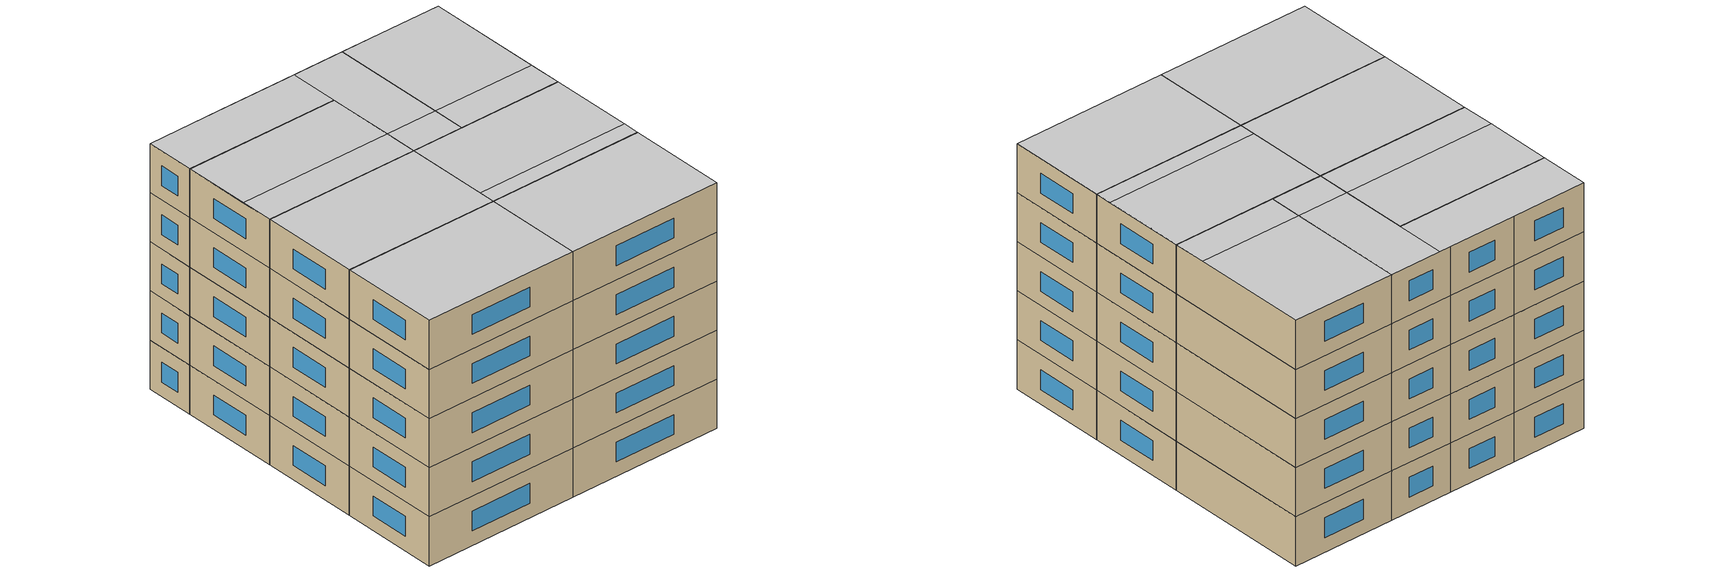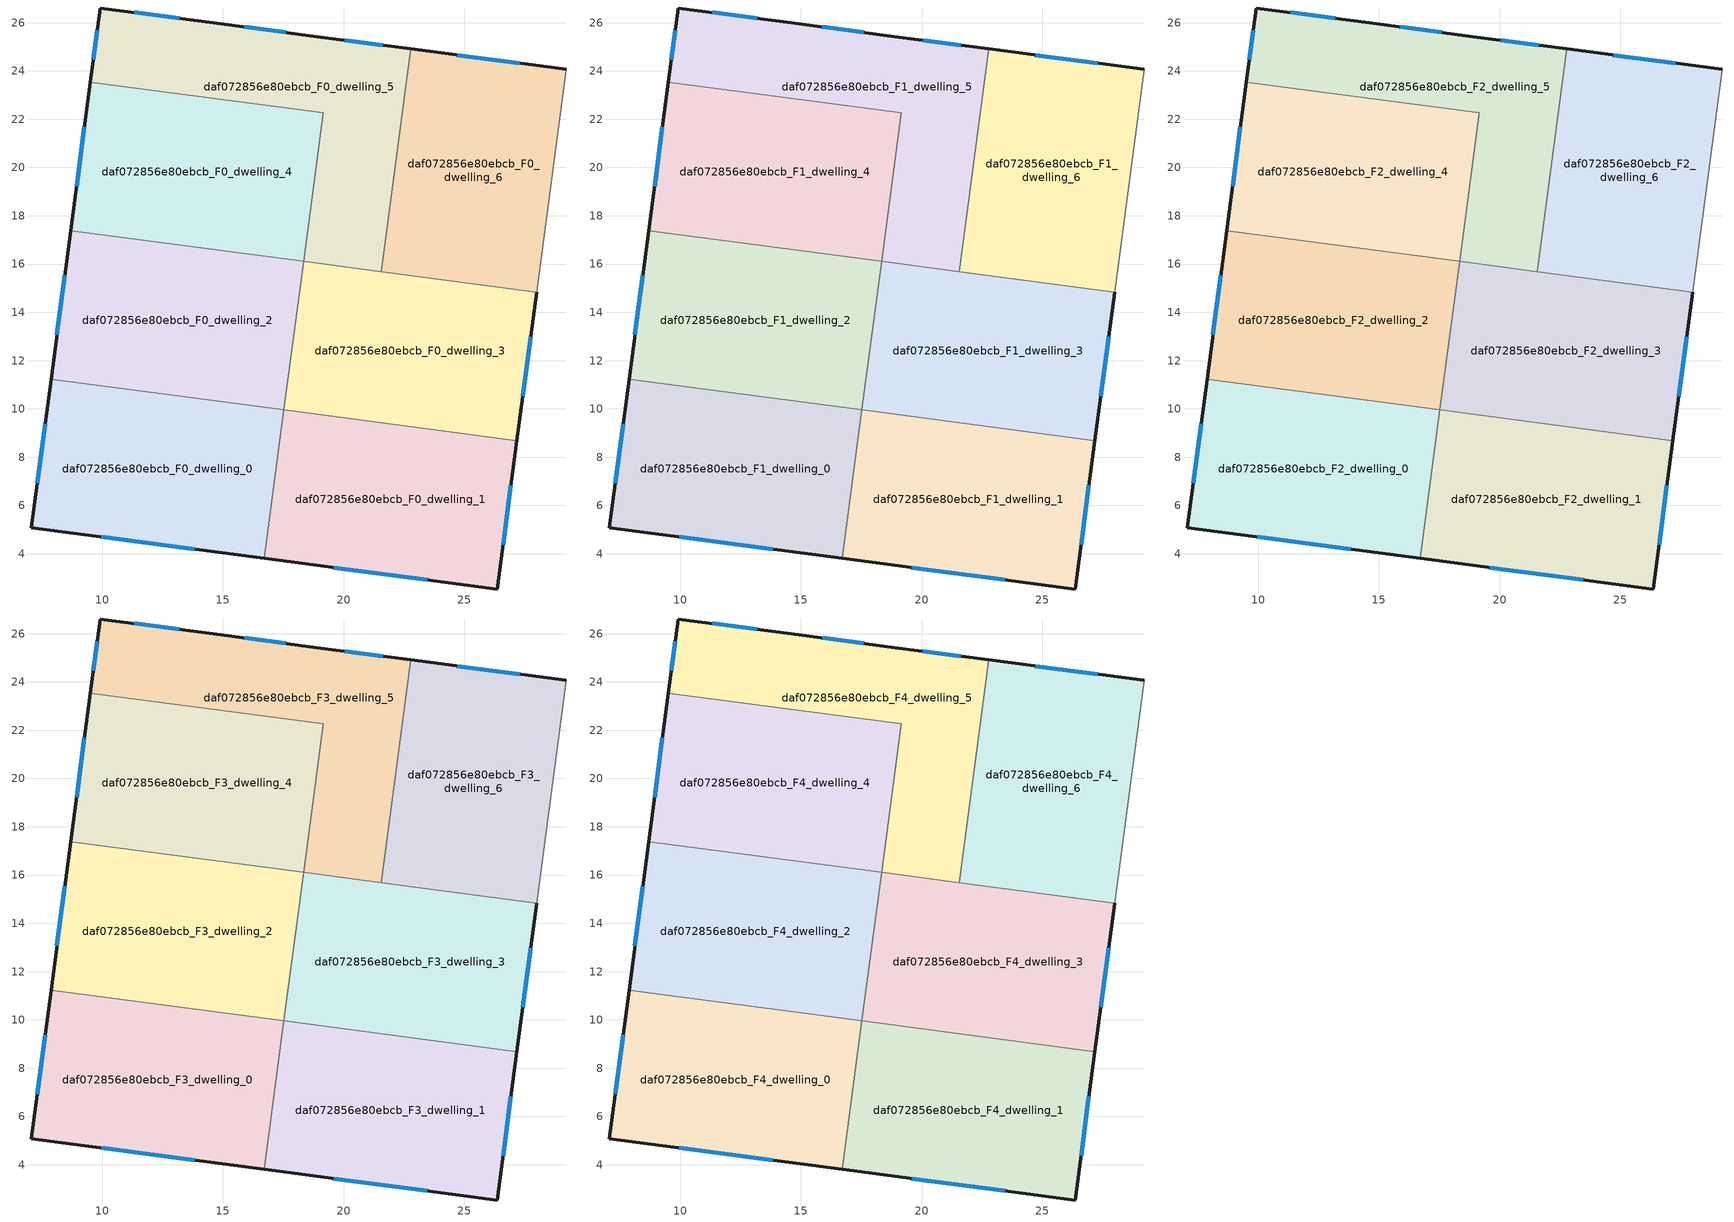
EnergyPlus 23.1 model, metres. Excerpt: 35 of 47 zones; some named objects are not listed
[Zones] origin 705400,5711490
daf072856e80ebcb_F0_dwelling_0
 floor ground (EU_floor_Construction): 17.53,9.96 16.71,3.81 7.07,5.08 7.89,11.24 z0
 wall outside (EU_wall_Construction): 7.89,11.24 7.07,5.08 16.71,3.81 z0:3
 wall to daf072856e80ebcb_F0_dwelling_1 (EU_wall_Construction): 16.71,3.81 17.53,9.96 z0:3
 wall to daf072856e80ebcb_F0_dwelling_2 (EU_wall_Construction): 17.53,9.96 7.89,11.24 z0:3
 window (EU_Window_Construction): 9.96,4.7 13.83,4.19 / 7.64,9.39 7.32,6.92 z0.9:2.1
daf072856e80ebcb_F0_dwelling_1
 floor ground (EU_floor_Construction): 27.18,8.68 26.37,2.54 16.71,3.81 17.53,9.96 z0
 wall outside (EU_wall_Construction): 16.71,3.81 26.37,2.54 27.18,8.68 z0:3
 wall to daf072856e80ebcb_F0_dwelling_3 (EU_wall_Construction): 27.18,8.68 17.53,9.96 z0:3
 window (EU_Window_Construction): 19.6,3.43 23.48,2.92 / 26.61,4.38 26.94,6.85 z0.9:2.1
daf072856e80ebcb_F0_dwelling_2
 floor ground (EU_floor_Construction): 18.35,16.11 17.53,9.96 7.89,11.24 8.7,17.39 z0
 wall outside (EU_wall_Construction): 8.7,17.39 7.89,11.24 z0:3
 wall to daf072856e80ebcb_F0_dwelling_3 (EU_wall_Construction): 17.53,9.96 18.35,16.11 z0:3
 wall to daf072856e80ebcb_F0_dwelling_4 (EU_wall_Construction): 18.35,16.11 8.7,17.39 z0:3
 window (EU_Window_Construction): 8.46,15.54 8.13,13.08 z0.9:2.1
daf072856e80ebcb_F0_dwelling_3
 floor ground (EU_floor_Construction): 27.99,14.84 27.18,8.68 17.53,9.96 18.35,16.11 z0
 wall outside (EU_wall_Construction): 27.18,8.68 27.99,14.84 z0:3
 wall to daf072856e80ebcb_F0_dwelling_6 (EU_wall_Construction): 27.99,14.84 21.57,15.69 z0:3
 wall to daf072856e80ebcb_F0_dwelling_5 (EU_wall_Construction): 21.57,15.69 18.35,16.11 z0:3
 window (EU_Window_Construction): 27.42,10.53 27.75,12.99 z0.9:2.1
daf072856e80ebcb_F0_dwelling_4
 floor ground (EU_floor_Construction): 19.16,22.26 18.35,16.11 8.7,17.39 9.51,23.54 z0
 wall outside (EU_wall_Construction): 9.51,23.54 8.7,17.39 z0:3
 wall to daf072856e80ebcb_F0_dwelling_5 (EU_wall_Construction): 18.35,16.11 19.16,22.26 9.51,23.54 z0:3
 window (EU_Window_Construction): 9.27,21.7 8.94,19.23 z0.9:2.1
daf072856e80ebcb_F0_dwelling_5
 floor ground (EU_floor_Construction): 22.79,24.91 21.57,15.69 18.35,16.11 19.16,22.26 9.51,23.54 9.92,26.61 14.61,26 18.89,25.42 z0
 wall outside (EU_wall_Construction): 22.79,24.91 18.89,25.42 14.61,26 9.92,26.61 9.51,23.54 z0:3
 wall to daf072856e80ebcb_F0_dwelling_6 (EU_wall_Construction): 21.57,15.69 22.79,24.91 z0:3
 window (EU_Window_Construction): 9.8,25.69 9.63,24.46 / 13.2,26.18 11.32,26.42 / 17.61,25.59 15.89,25.82 / 21.62,25.06 20.06,25.27 z0.9:2.1
daf072856e80ebcb_F0_dwelling_6
 floor ground (EU_floor_Construction): 29.22,24.07 27.99,14.84 21.57,15.69 22.79,24.91 z0
 wall outside (EU_wall_Construction): 29.22,24.07 22.79,24.91 z0:3
 wall adiabatic (EU_wall_Construction): 27.99,14.84 29.22,24.07 z0:3
 window (EU_Window_Construction): 27.29,24.32 24.71,24.66 z0.9:2.1
daf072856e80ebcb_F1_dwelling_0
 floor to daf072856e80ebcb_F0_dwelling_0 (EU_floor_Construction): 17.53,9.96 16.71,3.81 7.07,5.08 7.89,11.24 z3
 wall outside (EU_wall_Construction): 7.89,11.24 7.07,5.08 16.71,3.81 z3:6
 wall to daf072856e80ebcb_F1_dwelling_1 (EU_wall_Construction): 16.71,3.81 17.53,9.96 z3:6
 wall to daf072856e80ebcb_F1_dwelling_2 (EU_wall_Construction): 17.53,9.96 7.89,11.24 z3:6
 window (EU_Window_Construction): 9.96,4.7 13.83,4.19 / 7.64,9.39 7.32,6.92 z3.9:5.1
daf072856e80ebcb_F1_dwelling_1
 floor to daf072856e80ebcb_F0_dwelling_1 (EU_floor_Construction): 27.18,8.68 26.37,2.54 16.71,3.81 17.53,9.96 z3
 wall outside (EU_wall_Construction): 16.71,3.81 26.37,2.54 27.18,8.68 z3:6
 wall to daf072856e80ebcb_F1_dwelling_3 (EU_wall_Construction): 27.18,8.68 17.53,9.96 z3:6
 window (EU_Window_Construction): 19.6,3.43 23.48,2.92 / 26.61,4.38 26.94,6.85 z3.9:5.1
daf072856e80ebcb_F1_dwelling_2
 floor to daf072856e80ebcb_F0_dwelling_2 (EU_floor_Construction): 18.35,16.11 17.53,9.96 7.89,11.24 8.7,17.39 z3
 wall outside (EU_wall_Construction): 8.7,17.39 7.89,11.24 z3:6
 wall to daf072856e80ebcb_F1_dwelling_3 (EU_wall_Construction): 17.53,9.96 18.35,16.11 z3:6
 wall to daf072856e80ebcb_F1_dwelling_4 (EU_wall_Construction): 18.35,16.11 8.7,17.39 z3:6
 window (EU_Window_Construction): 8.46,15.54 8.13,13.08 z3.9:5.1
daf072856e80ebcb_F1_dwelling_3
 floor to daf072856e80ebcb_F0_dwelling_3 (EU_floor_Construction): 27.99,14.84 27.18,8.68 17.53,9.96 18.35,16.11 z3
 wall outside (EU_wall_Construction): 27.18,8.68 27.99,14.84 z3:6
 wall to daf072856e80ebcb_F1_dwelling_6 (EU_wall_Construction): 27.99,14.84 21.57,15.69 z3:6
 wall to daf072856e80ebcb_F1_dwelling_5 (EU_wall_Construction): 21.57,15.69 18.35,16.11 z3:6
 window (EU_Window_Construction): 27.42,10.53 27.75,12.99 z3.9:5.1
daf072856e80ebcb_F1_dwelling_4
 floor to daf072856e80ebcb_F0_dwelling_4 (EU_floor_Construction): 19.16,22.26 18.35,16.11 8.7,17.39 9.51,23.54 z3
 wall outside (EU_wall_Construction): 9.51,23.54 8.7,17.39 z3:6
 wall to daf072856e80ebcb_F1_dwelling_5 (EU_wall_Construction): 18.35,16.11 19.16,22.26 9.51,23.54 z3:6
 window (EU_Window_Construction): 9.27,21.7 8.94,19.23 z3.9:5.1
daf072856e80ebcb_F1_dwelling_5
 floor to daf072856e80ebcb_F0_dwelling_5 (EU_floor_Construction): 22.79,24.91 21.57,15.69 18.35,16.11 19.16,22.26 9.51,23.54 9.92,26.61 14.61,26 18.89,25.42 z3
 wall outside (EU_wall_Construction): 22.79,24.91 18.89,25.42 14.61,26 9.92,26.61 9.51,23.54 z3:6
 wall to daf072856e80ebcb_F1_dwelling_6 (EU_wall_Construction): 21.57,15.69 22.79,24.91 z3:6
 window (EU_Window_Construction): 9.8,25.69 9.63,24.46 / 13.2,26.18 11.32,26.42 / 17.61,25.59 15.89,25.82 / 21.62,25.06 20.06,25.27 z3.9:5.1
daf072856e80ebcb_F1_dwelling_6
 floor to daf072856e80ebcb_F0_dwelling_6 (EU_floor_Construction): 29.22,24.07 27.99,14.84 21.57,15.69 22.79,24.91 z3
 wall outside (EU_wall_Construction): 29.22,24.07 22.79,24.91 z3:6
 wall adiabatic (EU_wall_Construction): 27.99,14.84 29.22,24.07 z3:6
 window (EU_Window_Construction): 27.29,24.32 24.71,24.66 z3.9:5.1
daf072856e80ebcb_F2_dwelling_0
 floor to daf072856e80ebcb_F1_dwelling_0 (EU_floor_Construction): 17.53,9.96 16.71,3.81 7.07,5.08 7.89,11.24 z6
 wall outside (EU_wall_Construction): 7.89,11.24 7.07,5.08 16.71,3.81 z6:9
 wall to daf072856e80ebcb_F2_dwelling_1 (EU_wall_Construction): 16.71,3.81 17.53,9.96 z6:9
 wall to daf072856e80ebcb_F2_dwelling_2 (EU_wall_Construction): 17.53,9.96 7.89,11.24 z6:9
 window (EU_Window_Construction): 9.96,4.7 13.83,4.19 / 7.64,9.39 7.32,6.92 z6.9:8.1
daf072856e80ebcb_F2_dwelling_1
 floor to daf072856e80ebcb_F1_dwelling_1 (EU_floor_Construction): 27.18,8.68 26.37,2.54 16.71,3.81 17.53,9.96 z6
 wall outside (EU_wall_Construction): 16.71,3.81 26.37,2.54 27.18,8.68 z6:9
 wall to daf072856e80ebcb_F2_dwelling_3 (EU_wall_Construction): 27.18,8.68 17.53,9.96 z6:9
 window (EU_Window_Construction): 19.6,3.43 23.48,2.92 / 26.61,4.38 26.94,6.85 z6.9:8.1
daf072856e80ebcb_F2_dwelling_2
 floor to daf072856e80ebcb_F1_dwelling_2 (EU_floor_Construction): 18.35,16.11 17.53,9.96 7.89,11.24 8.7,17.39 z6
 wall outside (EU_wall_Construction): 8.7,17.39 7.89,11.24 z6:9
 wall to daf072856e80ebcb_F2_dwelling_3 (EU_wall_Construction): 17.53,9.96 18.35,16.11 z6:9
 wall to daf072856e80ebcb_F2_dwelling_4 (EU_wall_Construction): 18.35,16.11 8.7,17.39 z6:9
 window (EU_Window_Construction): 8.46,15.54 8.13,13.08 z6.9:8.1
daf072856e80ebcb_F2_dwelling_3
 floor to daf072856e80ebcb_F1_dwelling_3 (EU_floor_Construction): 27.99,14.84 27.18,8.68 17.53,9.96 18.35,16.11 z6
 wall outside (EU_wall_Construction): 27.18,8.68 27.99,14.84 z6:9
 wall to daf072856e80ebcb_F2_dwelling_6 (EU_wall_Construction): 27.99,14.84 21.57,15.69 z6:9
 wall to daf072856e80ebcb_F2_dwelling_5 (EU_wall_Construction): 21.57,15.69 18.35,16.11 z6:9
 window (EU_Window_Construction): 27.42,10.53 27.75,12.99 z6.9:8.1
daf072856e80ebcb_F2_dwelling_4
 floor to daf072856e80ebcb_F1_dwelling_4 (EU_floor_Construction): 19.16,22.26 18.35,16.11 8.7,17.39 9.51,23.54 z6
 wall outside (EU_wall_Construction): 9.51,23.54 8.7,17.39 z6:9
 wall to daf072856e80ebcb_F2_dwelling_5 (EU_wall_Construction): 18.35,16.11 19.16,22.26 9.51,23.54 z6:9
 window (EU_Window_Construction): 9.27,21.7 8.94,19.23 z6.9:8.1
daf072856e80ebcb_F2_dwelling_5
 floor to daf072856e80ebcb_F1_dwelling_5 (EU_floor_Construction): 22.79,24.91 21.57,15.69 18.35,16.11 19.16,22.26 9.51,23.54 9.92,26.61 14.61,26 18.89,25.42 z6
 wall outside (EU_wall_Construction): 22.79,24.91 18.89,25.42 14.61,26 9.92,26.61 9.51,23.54 z6:9
 wall to daf072856e80ebcb_F2_dwelling_6 (EU_wall_Construction): 21.57,15.69 22.79,24.91 z6:9
 window (EU_Window_Construction): 9.8,25.69 9.63,24.46 / 13.2,26.18 11.32,26.42 / 17.61,25.59 15.89,25.82 / 21.62,25.06 20.06,25.27 z6.9:8.1
daf072856e80ebcb_F2_dwelling_6
 floor to daf072856e80ebcb_F1_dwelling_6 (EU_floor_Construction): 29.22,24.07 27.99,14.84 21.57,15.69 22.79,24.91 z6
 wall outside (EU_wall_Construction): 29.22,24.07 22.79,24.91 z6:9
 wall adiabatic (EU_wall_Construction): 27.99,14.84 29.22,24.07 z6:9
 window (EU_Window_Construction): 27.29,24.32 24.71,24.66 z6.9:8.1
daf072856e80ebcb_F3_dwelling_0
 floor to daf072856e80ebcb_F2_dwelling_0 (EU_floor_Construction): 17.53,9.96 16.71,3.81 7.07,5.08 7.89,11.24 z9
 wall outside (EU_wall_Construction): 7.89,11.24 7.07,5.08 16.71,3.81 z9:12
 wall to daf072856e80ebcb_F3_dwelling_1 (EU_wall_Construction): 16.71,3.81 17.53,9.96 z9:12
 wall to daf072856e80ebcb_F3_dwelling_2 (EU_wall_Construction): 17.53,9.96 7.89,11.24 z9:12
 window (EU_Window_Construction): 9.96,4.7 13.83,4.19 / 7.64,9.39 7.32,6.92 z9.9:11.1
daf072856e80ebcb_F3_dwelling_1
 floor to daf072856e80ebcb_F2_dwelling_1 (EU_floor_Construction): 27.18,8.68 26.37,2.54 16.71,3.81 17.53,9.96 z9
 wall outside (EU_wall_Construction): 16.71,3.81 26.37,2.54 27.18,8.68 z9:12
 wall to daf072856e80ebcb_F3_dwelling_3 (EU_wall_Construction): 27.18,8.68 17.53,9.96 z9:12
 window (EU_Window_Construction): 19.6,3.43 23.48,2.92 / 26.61,4.38 26.94,6.85 z9.9:11.1
daf072856e80ebcb_F3_dwelling_2
 floor to daf072856e80ebcb_F2_dwelling_2 (EU_floor_Construction): 18.35,16.11 17.53,9.96 7.89,11.24 8.7,17.39 z9
 wall outside (EU_wall_Construction): 8.7,17.39 7.89,11.24 z9:12
 wall to daf072856e80ebcb_F3_dwelling_3 (EU_wall_Construction): 17.53,9.96 18.35,16.11 z9:12
 wall to daf072856e80ebcb_F3_dwelling_4 (EU_wall_Construction): 18.35,16.11 8.7,17.39 z9:12
 window (EU_Window_Construction): 8.46,15.54 8.13,13.08 z9.9:11.1
daf072856e80ebcb_F3_dwelling_3
 floor to daf072856e80ebcb_F2_dwelling_3 (EU_floor_Construction): 27.99,14.84 27.18,8.68 17.53,9.96 18.35,16.11 z9
 wall outside (EU_wall_Construction): 27.18,8.68 27.99,14.84 z9:12
 wall to daf072856e80ebcb_F3_dwelling_6 (EU_wall_Construction): 27.99,14.84 21.57,15.69 z9:12
 wall to daf072856e80ebcb_F3_dwelling_5 (EU_wall_Construction): 21.57,15.69 18.35,16.11 z9:12
 window (EU_Window_Construction): 27.42,10.53 27.75,12.99 z9.9:11.1
daf072856e80ebcb_F3_dwelling_4
 floor to daf072856e80ebcb_F2_dwelling_4 (EU_floor_Construction): 19.16,22.26 18.35,16.11 8.7,17.39 9.51,23.54 z9
 wall outside (EU_wall_Construction): 9.51,23.54 8.7,17.39 z9:12
 wall to daf072856e80ebcb_F3_dwelling_5 (EU_wall_Construction): 18.35,16.11 19.16,22.26 9.51,23.54 z9:12
 window (EU_Window_Construction): 9.27,21.7 8.94,19.23 z9.9:11.1
daf072856e80ebcb_F3_dwelling_5
 floor to daf072856e80ebcb_F2_dwelling_5 (EU_floor_Construction): 22.79,24.91 21.57,15.69 18.35,16.11 19.16,22.26 9.51,23.54 9.92,26.61 14.61,26 18.89,25.42 z9
 wall outside (EU_wall_Construction): 22.79,24.91 18.89,25.42 14.61,26 9.92,26.61 9.51,23.54 z9:12
 wall to daf072856e80ebcb_F3_dwelling_6 (EU_wall_Construction): 21.57,15.69 22.79,24.91 z9:12
 window (EU_Window_Construction): 9.8,25.69 9.63,24.46 / 13.2,26.18 11.32,26.42 / 17.61,25.59 15.89,25.82 / 21.62,25.06 20.06,25.27 z9.9:11.1
daf072856e80ebcb_F3_dwelling_6
 floor to daf072856e80ebcb_F2_dwelling_6 (EU_floor_Construction): 29.22,24.07 27.99,14.84 21.57,15.69 22.79,24.91 z9
 wall outside (EU_wall_Construction): 29.22,24.07 22.79,24.91 z9:12
 wall adiabatic (EU_wall_Construction): 27.99,14.84 29.22,24.07 z9:12
 window (EU_Window_Construction): 27.29,24.32 24.71,24.66 z9.9:11.1
daf072856e80ebcb_F4_dwelling_0
 floor to daf072856e80ebcb_F3_dwelling_0 (EU_floor_Construction): 17.53,9.96 16.71,3.81 7.07,5.08 7.89,11.24 z12
 wall outside (EU_wall_Construction): 7.89,11.24 7.07,5.08 16.71,3.81 z12:15
 wall to daf072856e80ebcb_F4_dwelling_1 (EU_wall_Construction): 16.71,3.81 17.53,9.96 z12:15
 wall to daf072856e80ebcb_F4_dwelling_2 (EU_wall_Construction): 17.53,9.96 7.89,11.24 z12:15
 window (EU_Window_Construction): 9.96,4.7 13.83,4.19 / 7.64,9.39 7.32,6.92 z12.9:14.1
 ceiling adiabatic (EU_roof_Construction): 16.71,3.81 17.53,9.96 7.89,11.23 7.07,5.08 z15
daf072856e80ebcb_F4_dwelling_1
 floor to daf072856e80ebcb_F3_dwelling_1 (EU_floor_Construction): 27.18,8.68 26.37,2.54 16.71,3.81 17.53,9.96 z12
 wall outside (EU_wall_Construction): 16.71,3.81 26.37,2.54 27.18,8.68 z12:15
 wall to daf072856e80ebcb_F4_dwelling_3 (EU_wall_Construction): 27.18,8.68 17.53,9.96 z12:15
 window (EU_Window_Construction): 19.6,3.43 23.48,2.92 / 26.61,4.38 26.94,6.85 z12.9:14.1
 ceiling adiabatic (EU_roof_Construction): 26.37,2.54 27.18,8.68 17.53,9.96 16.72,3.81 z15
daf072856e80ebcb_F4_dwelling_2
 floor to daf072856e80ebcb_F3_dwelling_2 (EU_floor_Construction): 18.35,16.11 17.53,9.96 7.89,11.24 8.7,17.39 z12
 wall outside (EU_wall_Construction): 8.7,17.39 7.89,11.24 z12:15
 wall to daf072856e80ebcb_F4_dwelling_3 (EU_wall_Construction): 17.53,9.96 18.35,16.11 z12:15
 wall to daf072856e80ebcb_F4_dwelling_4 (EU_wall_Construction): 18.35,16.11 8.7,17.39 z12:15
 window (EU_Window_Construction): 8.46,15.54 8.13,13.08 z12.9:14.1
 ceiling adiabatic (EU_roof_Construction): 17.53,9.96 18.35,16.11 8.7,17.39 7.89,11.24 z15
daf072856e80ebcb_F4_dwelling_3
 floor to daf072856e80ebcb_F3_dwelling_3 (EU_floor_Construction): 27.99,14.84 27.18,8.68 17.53,9.96 18.35,16.11 z12
 wall outside (EU_wall_Construction): 27.18,8.68 27.99,14.84 z12:15
 wall to daf072856e80ebcb_F4_dwelling_6 (EU_wall_Construction): 27.99,14.84 21.57,15.69 z12:15
 wall to daf072856e80ebcb_F4_dwelling_5 (EU_wall_Construction): 21.57,15.69 18.35,16.11 z12:15
 window (EU_Window_Construction): 27.42,10.53 27.75,12.99 z12.9:14.1
 ceiling to daf072856e80ebcb_F5_dwelling_3 (EU_floor_Construction): 27.32,9.71 27.99,14.84 18.35,16.11 17.67,10.99 z15
 ceiling to daf072856e80ebcb_F5_dwelling_1 (EU_floor_Construction): 27.18,8.68 27.32,9.71 17.67,10.99 17.53,9.96 z15
daf072856e80ebcb_F4_dwelling_4
 floor to daf072856e80ebcb_F3_dwelling_4 (EU_floor_Construction): 19.16,22.26 18.35,16.11 8.7,17.39 9.51,23.54 z12
 wall outside (EU_wall_Construction): 9.51,23.54 8.7,17.39 z12:15
 wall to daf072856e80ebcb_F4_dwelling_5 (EU_wall_Construction): 18.35,16.11 19.16,22.26 9.51,23.54 z12:15
 window (EU_Window_Construction): 9.27,21.7 8.94,19.23 z12.9:14.1
 ceiling to daf072856e80ebcb_F5_dwelling_4 (EU_floor_Construction): 18.62,18.16 19.16,22.26 9.51,23.54 8.97,19.44 z15
 ceiling to daf072856e80ebcb_F5_dwelling_2 (EU_floor_Construction): 18.35,16.11 18.62,18.16 8.97,19.44 8.7,17.39 z15
daf072856e80ebcb_F4_dwelling_5
 floor to daf072856e80ebcb_F3_dwelling_5 (EU_floor_Construction): 22.79,24.91 21.57,15.69 18.35,16.11 19.16,22.26 9.51,23.54 9.92,26.61 14.61,26 18.89,25.42 z12
 wall outside (EU_wall_Construction): 22.79,24.91 18.89,25.42 14.61,26 9.92,26.61 9.51,23.54 z12:15
 wall to daf072856e80ebcb_F4_dwelling_6 (EU_wall_Construction): 21.57,15.69 22.79,24.91 z12:15
 window (EU_Window_Construction): 9.8,25.69 9.63,24.46 / 13.2,26.18 11.32,26.42 / 17.61,25.59 15.89,25.82 / 21.62,25.06 20.06,25.27 z12.9:14.1
 ceiling to daf072856e80ebcb_F5_dwelling_5 (EU_floor_Construction): 21.84,17.74 22.79,24.91 19.57,25.33 18.62,18.16 z15
 ceiling to daf072856e80ebcb_F5_dwelling_3 (EU_floor_Construction): 21.57,15.69 21.84,17.74 18.62,18.16 18.35,16.11 z15
 ceiling to daf072856e80ebcb_F5_dwelling_4 (EU_floor_Construction): 18.99,20.99 19.57,25.33 18.89,25.42 14.61,26 9.92,26.61 9.51,23.54 19.16,22.26 z15
daf072856e80ebcb_F4_dwelling_6
 floor to daf072856e80ebcb_F3_dwelling_6 (EU_floor_Construction): 29.22,24.07 27.99,14.84 21.57,15.69 22.79,24.91 z12
 wall outside (EU_wall_Construction): 29.22,24.07 22.79,24.91 z12:15
 wall adiabatic (EU_wall_Construction): 27.99,14.84 29.22,24.07 z12:15
 window (EU_Window_Construction): 27.29,24.32 24.71,24.66 z12.9:14.1
 ceiling to daf072856e80ebcb_F5_dwelling_5 (EU_floor_Construction): 28.27,16.89 29.22,24.07 22.79,24.91 21.84,17.74 z15
 ceiling to daf072856e80ebcb_F5_dwelling_3 (EU_floor_Construction): 27.99,14.84 28.27,16.89 21.84,17.74 21.57,15.69 z15
shading: 27.7,12.63 28.98,24.1 z0:15
[Building]
EU S2 Campaign: North Axis=0; Terrain=City; Solar Distribution=FullExterior
[Site:Location]
London: Latitude=51.5; Longitude=-0.5; Time Zone=0; Elevation=25
[SizingPeriod:WeatherFileDays]
AnnualSizingPeriod: Begin Month=1; Begin Day of Month=1; End Month=12; End Day of Month=31; Day of Week for Start Day=Monday; Use Weather File Daylight Saving Period=No; Use Weather File Rain and Snow Indicators=No
[MATERIAL]
EU_InternalMass_Material: Roughness=MediumRough; Thickness=0.1; Conductivity=1; Density=1800; Specific Heat=900; Thermal Absorptance=0.9; Solar Absorptance=0.7; Visible Absorptance=0.7
[MATERIAL:NOMASS] Roughness=MediumRough; Thermal Absorptance=0.9; Solar Absorptance=0.7; Visible Absorptance=0.7
Name | Thermal Resistance
EU_wall_NoMass | 1.04674
EU_roof_NoMass | 4.32442
EU_floor_NoMass | 2.04616
[WINDOWMATERIAL:SIMPLEGLAZINGSYSTEM]
EU_Window_SimpleGlazing: UFactor=4.25843; Solar Heat Gain Coefficient=0.85; Visible Transmittance=0.85
[CONSTRUCTION]
EU_wall_Construction: EU_wall_NoMass
EU_roof_Construction: EU_roof_NoMass
EU_floor_Construction: EU_floor_NoMass
EU_Window_Construction: EU_Window_SimpleGlazing
EU_InternalMass_Construction: EU_InternalMass_Material
[ZONE] Type=1; Multiplier=1; Ceiling Height=autocalculate; Floor Area=autocalculate; Part of Total Floor Area=Yes
Name | Volume
daf072856e80ebcb_F0_dwelling_0; daf072856e80ebcb_F1_dwelling_0; daf072856e80ebcb_F2_dwelling_0; daf072856e80ebcb_F3_dwelling_0; daf072856e80ebcb_F4_dwelling_0 | 181.143
daf072856e80ebcb_F0_dwelling_1; daf072856e80ebcb_F1_dwelling_1; daf072856e80ebcb_F2_dwelling_1; daf072856e80ebcb_F3_dwelling_1; daf072856e80ebcb_F4_dwelling_1 | 181.141
daf072856e80ebcb_F0_dwelling_2; daf072856e80ebcb_F1_dwelling_2; daf072856e80ebcb_F2_dwelling_2; daf072856e80ebcb_F3_dwelling_2; daf072856e80ebcb_F4_dwelling_2 | 181.126
daf072856e80ebcb_F0_dwelling_3; daf072856e80ebcb_F1_dwelling_3; daf072856e80ebcb_F2_dwelling_3; daf072856e80ebcb_F3_dwelling_3; daf072856e80ebcb_F4_dwelling_3 | 181.129
daf072856e80ebcb_F0_dwelling_4; daf072856e80ebcb_F1_dwelling_4; daf072856e80ebcb_F2_dwelling_4; daf072856e80ebcb_F3_dwelling_4; daf072856e80ebcb_F4_dwelling_4 | 181.171
daf072856e80ebcb_F0_dwelling_5; daf072856e80ebcb_F1_dwelling_5; daf072856e80ebcb_F2_dwelling_5; daf072856e80ebcb_F3_dwelling_5; daf072856e80ebcb_F4_dwelling_5 | 181.127
daf072856e80ebcb_F0_dwelling_6; daf072856e80ebcb_F1_dwelling_6; daf072856e80ebcb_F2_dwelling_6; daf072856e80ebcb_F3_dwelling_6; daf072856e80ebcb_F4_dwelling_6 | 181.147
[INTERNALMASS] Construction=EU_InternalMass_Construction
Name | Zone or ZoneList | Surface Area
daf072856e80ebcb_F0_dwelling_0_EU_InternalMass | daf072856e80ebcb_F0_dwelling_0 | 60.3823
daf072856e80ebcb_F0_dwelling_1_EU_InternalMass | daf072856e80ebcb_F0_dwelling_1 | 60.3814
daf072856e80ebcb_F0_dwelling_2_EU_InternalMass | daf072856e80ebcb_F0_dwelling_2 | 60.3739
daf072856e80ebcb_F0_dwelling_3_EU_InternalMass | daf072856e80ebcb_F0_dwelling_3 | 60.3783
daf072856e80ebcb_F0_dwelling_4_EU_InternalMass | daf072856e80ebcb_F0_dwelling_4 | 60.3888
daf072856e80ebcb_F0_dwelling_5_EU_InternalMass | daf072856e80ebcb_F0_dwelling_5 | 60.3758
daf072856e80ebcb_F0_dwelling_6_EU_InternalMass | daf072856e80ebcb_F0_dwelling_6 | 60.3829
daf072856e80ebcb_F1_dwelling_0_EU_InternalMass | daf072856e80ebcb_F1_dwelling_0 | 60.3823
daf072856e80ebcb_F1_dwelling_1_EU_InternalMass | daf072856e80ebcb_F1_dwelling_1 | 60.3814
daf072856e80ebcb_F1_dwelling_2_EU_InternalMass | daf072856e80ebcb_F1_dwelling_2 | 60.3739
daf072856e80ebcb_F1_dwelling_3_EU_InternalMass | daf072856e80ebcb_F1_dwelling_3 | 60.3783
daf072856e80ebcb_F1_dwelling_4_EU_InternalMass | daf072856e80ebcb_F1_dwelling_4 | 60.3888
daf072856e80ebcb_F1_dwelling_5_EU_InternalMass | daf072856e80ebcb_F1_dwelling_5 | 60.3758
daf072856e80ebcb_F1_dwelling_6_EU_InternalMass | daf072856e80ebcb_F1_dwelling_6 | 60.3829
daf072856e80ebcb_F2_dwelling_0_EU_InternalMass | daf072856e80ebcb_F2_dwelling_0 | 60.3823
daf072856e80ebcb_F2_dwelling_1_EU_InternalMass | daf072856e80ebcb_F2_dwelling_1 | 60.3814
daf072856e80ebcb_F2_dwelling_2_EU_InternalMass | daf072856e80ebcb_F2_dwelling_2 | 60.3739
daf072856e80ebcb_F2_dwelling_3_EU_InternalMass | daf072856e80ebcb_F2_dwelling_3 | 60.3783
daf072856e80ebcb_F2_dwelling_4_EU_InternalMass | daf072856e80ebcb_F2_dwelling_4 | 60.3888
daf072856e80ebcb_F2_dwelling_5_EU_InternalMass | daf072856e80ebcb_F2_dwelling_5 | 60.3758
daf072856e80ebcb_F2_dwelling_6_EU_InternalMass | daf072856e80ebcb_F2_dwelling_6 | 60.3829
daf072856e80ebcb_F3_dwelling_0_EU_InternalMass | daf072856e80ebcb_F3_dwelling_0 | 60.3823
daf072856e80ebcb_F3_dwelling_1_EU_InternalMass | daf072856e80ebcb_F3_dwelling_1 | 60.3814
daf072856e80ebcb_F3_dwelling_2_EU_InternalMass | daf072856e80ebcb_F3_dwelling_2 | 60.3739
daf072856e80ebcb_F3_dwelling_3_EU_InternalMass | daf072856e80ebcb_F3_dwelling_3 | 60.3783
daf072856e80ebcb_F3_dwelling_4_EU_InternalMass | daf072856e80ebcb_F3_dwelling_4 | 60.3888
daf072856e80ebcb_F3_dwelling_5_EU_InternalMass | daf072856e80ebcb_F3_dwelling_5 | 60.3758
daf072856e80ebcb_F3_dwelling_6_EU_InternalMass | daf072856e80ebcb_F3_dwelling_6 | 60.3829
daf072856e80ebcb_F4_dwelling_0_EU_InternalMass | daf072856e80ebcb_F4_dwelling_0 | 60.3823
daf072856e80ebcb_F4_dwelling_1_EU_InternalMass | daf072856e80ebcb_F4_dwelling_1 | 60.3814
daf072856e80ebcb_F4_dwelling_2_EU_InternalMass | daf072856e80ebcb_F4_dwelling_2 | 60.3739
daf072856e80ebcb_F4_dwelling_3_EU_InternalMass | daf072856e80ebcb_F4_dwelling_3 | 60.3783
daf072856e80ebcb_F4_dwelling_4_EU_InternalMass | daf072856e80ebcb_F4_dwelling_4 | 60.3888
daf072856e80ebcb_F4_dwelling_5_EU_InternalMass | daf072856e80ebcb_F4_dwelling_5 | 60.3758
daf072856e80ebcb_F4_dwelling_6_EU_InternalMass | daf072856e80ebcb_F4_dwelling_6 | 60.3829
[OTHEREQUIPMENT] Fuel Type=Electricity; Design Level Calculation Method=Watts/Area; Power per Zone Floor Area=1; Fraction Latent=0; Fraction Radiant=0; Fraction Lost=0; Carbon Dioxide Generation Rate=0; EndUse Subcategory=EU_Step8_InternalGains
Name | Zone or ZoneList or Space or SpaceList | Schedule
EU_Step8_InternalGain_daf072856e80ebcb_F0_dwelling_0_f000 | daf072856e80ebcb_F0_dwelling_0 | EU_Step8_GainSchedule_daf072856e80ebcb_F0_dwelling_0_f000
EU_Step8_InternalGain_daf072856e80ebcb_F0_dwelling_1_f000 | daf072856e80ebcb_F0_dwelling_1 | EU_Step8_GainSchedule_daf072856e80ebcb_F0_dwelling_1_f000
EU_Step8_InternalGain_daf072856e80ebcb_F0_dwelling_2_f000 | daf072856e80ebcb_F0_dwelling_2 | EU_Step8_GainSchedule_daf072856e80ebcb_F0_dwelling_2_f000
EU_Step8_InternalGain_daf072856e80ebcb_F0_dwelling_3_f000 | daf072856e80ebcb_F0_dwelling_3 | EU_Step8_GainSchedule_daf072856e80ebcb_F0_dwelling_3_f000
EU_Step8_InternalGain_daf072856e80ebcb_F0_dwelling_4_f000 | daf072856e80ebcb_F0_dwelling_4 | EU_Step8_GainSchedule_daf072856e80ebcb_F0_dwelling_4_f000
EU_Step8_InternalGain_daf072856e80ebcb_F0_dwelling_5_f000 | daf072856e80ebcb_F0_dwelling_5 | EU_Step8_GainSchedule_daf072856e80ebcb_F0_dwelling_5_f000
EU_Step8_InternalGain_daf072856e80ebcb_F0_dwelling_6_f000 | daf072856e80ebcb_F0_dwelling_6 | EU_Step8_GainSchedule_daf072856e80ebcb_F0_dwelling_6_f000
EU_Step8_InternalGain_daf072856e80ebcb_F1_dwelling_0_f000 | daf072856e80ebcb_F1_dwelling_0 | EU_Step8_GainSchedule_daf072856e80ebcb_F1_dwelling_0_f000
EU_Step8_InternalGain_daf072856e80ebcb_F1_dwelling_1_f000 | daf072856e80ebcb_F1_dwelling_1 | EU_Step8_GainSchedule_daf072856e80ebcb_F1_dwelling_1_f000
EU_Step8_InternalGain_daf072856e80ebcb_F1_dwelling_2_f000 | daf072856e80ebcb_F1_dwelling_2 | EU_Step8_GainSchedule_daf072856e80ebcb_F1_dwelling_2_f000
EU_Step8_InternalGain_daf072856e80ebcb_F1_dwelling_3_f000 | daf072856e80ebcb_F1_dwelling_3 | EU_Step8_GainSchedule_daf072856e80ebcb_F1_dwelling_3_f000
EU_Step8_InternalGain_daf072856e80ebcb_F1_dwelling_4_f000 | daf072856e80ebcb_F1_dwelling_4 | EU_Step8_GainSchedule_daf072856e80ebcb_F1_dwelling_4_f000
EU_Step8_InternalGain_daf072856e80ebcb_F1_dwelling_5_f000 | daf072856e80ebcb_F1_dwelling_5 | EU_Step8_GainSchedule_daf072856e80ebcb_F1_dwelling_5_f000
EU_Step8_InternalGain_daf072856e80ebcb_F1_dwelling_6_f000 | daf072856e80ebcb_F1_dwelling_6 | EU_Step8_GainSchedule_daf072856e80ebcb_F1_dwelling_6_f000
EU_Step8_InternalGain_daf072856e80ebcb_F2_dwelling_0_f000 | daf072856e80ebcb_F2_dwelling_0 | EU_Step8_GainSchedule_daf072856e80ebcb_F2_dwelling_0_f000
EU_Step8_InternalGain_daf072856e80ebcb_F2_dwelling_1_f000 | daf072856e80ebcb_F2_dwelling_1 | EU_Step8_GainSchedule_daf072856e80ebcb_F2_dwelling_1_f000
EU_Step8_InternalGain_daf072856e80ebcb_F2_dwelling_2_f000 | daf072856e80ebcb_F2_dwelling_2 | EU_Step8_GainSchedule_daf072856e80ebcb_F2_dwelling_2_f000
EU_Step8_InternalGain_daf072856e80ebcb_F2_dwelling_3_f000 | daf072856e80ebcb_F2_dwelling_3 | EU_Step8_GainSchedule_daf072856e80ebcb_F2_dwelling_3_f000
EU_Step8_InternalGain_daf072856e80ebcb_F2_dwelling_4_f000 | daf072856e80ebcb_F2_dwelling_4 | EU_Step8_GainSchedule_daf072856e80ebcb_F2_dwelling_4_f000
EU_Step8_InternalGain_daf072856e80ebcb_F2_dwelling_5_f000 | daf072856e80ebcb_F2_dwelling_5 | EU_Step8_GainSchedule_daf072856e80ebcb_F2_dwelling_5_f000
EU_Step8_InternalGain_daf072856e80ebcb_F2_dwelling_6_f000 | daf072856e80ebcb_F2_dwelling_6 | EU_Step8_GainSchedule_daf072856e80ebcb_F2_dwelling_6_f000
EU_Step8_InternalGain_daf072856e80ebcb_F3_dwelling_0_f000 | daf072856e80ebcb_F3_dwelling_0 | EU_Step8_GainSchedule_daf072856e80ebcb_F3_dwelling_0_f000
EU_Step8_InternalGain_daf072856e80ebcb_F3_dwelling_1_f000 | daf072856e80ebcb_F3_dwelling_1 | EU_Step8_GainSchedule_daf072856e80ebcb_F3_dwelling_1_f000
EU_Step8_InternalGain_daf072856e80ebcb_F3_dwelling_2_f000 | daf072856e80ebcb_F3_dwelling_2 | EU_Step8_GainSchedule_daf072856e80ebcb_F3_dwelling_2_f000
EU_Step8_InternalGain_daf072856e80ebcb_F3_dwelling_3_f000 | daf072856e80ebcb_F3_dwelling_3 | EU_Step8_GainSchedule_daf072856e80ebcb_F3_dwelling_3_f000
EU_Step8_InternalGain_daf072856e80ebcb_F3_dwelling_4_f000 | daf072856e80ebcb_F3_dwelling_4 | EU_Step8_GainSchedule_daf072856e80ebcb_F3_dwelling_4_f000
EU_Step8_InternalGain_daf072856e80ebcb_F3_dwelling_5_f000 | daf072856e80ebcb_F3_dwelling_5 | EU_Step8_GainSchedule_daf072856e80ebcb_F3_dwelling_5_f000
EU_Step8_InternalGain_daf072856e80ebcb_F3_dwelling_6_f000 | daf072856e80ebcb_F3_dwelling_6 | EU_Step8_GainSchedule_daf072856e80ebcb_F3_dwelling_6_f000
EU_Step8_InternalGain_daf072856e80ebcb_F4_dwelling_0_f000 | daf072856e80ebcb_F4_dwelling_0 | EU_Step8_GainSchedule_daf072856e80ebcb_F4_dwelling_0_f000
EU_Step8_InternalGain_daf072856e80ebcb_F4_dwelling_1_f000 | daf072856e80ebcb_F4_dwelling_1 | EU_Step8_GainSchedule_daf072856e80ebcb_F4_dwelling_1_f000
EU_Step8_InternalGain_daf072856e80ebcb_F4_dwelling_2_f000 | daf072856e80ebcb_F4_dwelling_2 | EU_Step8_GainSchedule_daf072856e80ebcb_F4_dwelling_2_f000
EU_Step8_InternalGain_daf072856e80ebcb_F4_dwelling_3_f000 | daf072856e80ebcb_F4_dwelling_3 | EU_Step8_GainSchedule_daf072856e80ebcb_F4_dwelling_3_f000
EU_Step8_InternalGain_daf072856e80ebcb_F4_dwelling_4_f000 | daf072856e80ebcb_F4_dwelling_4 | EU_Step8_GainSchedule_daf072856e80ebcb_F4_dwelling_4_f000
EU_Step8_InternalGain_daf072856e80ebcb_F4_dwelling_5_f000 | daf072856e80ebcb_F4_dwelling_5 | EU_Step8_GainSchedule_daf072856e80ebcb_F4_dwelling_5_f000
EU_Step8_InternalGain_daf072856e80ebcb_F4_dwelling_6_f000 | daf072856e80ebcb_F4_dwelling_6 | EU_Step8_GainSchedule_daf072856e80ebcb_F4_dwelling_6_f000
[ZONEVENTILATION:DESIGNFLOWRATE] Schedule=EU_AlwaysOn; Design Flow Rate Calculation Method=AirChanges/Hour; Air Changes per Hour=0.488719; Ventilation Type=Natural; Fan Pressure Rise=0; Fan Total Efficiency=1; Constant Term Coefficient=1; Temperature Term Coefficient=0; Velocity Term Coefficient=0; Velocity Squared Term Coefficient=0; Minimum Indoor Temperature=-100; Maximum Indoor Temperature=100; Delta Temperature=-100; Minimum Outdoor Temperature=-100; Maximum Outdoor Temperature=100; Maximum Wind Speed=40
Name | Zone or ZoneList or Space or SpaceList
EU_ConstantAir_daf072856e80ebcb_F0_dwelling_0 | daf072856e80ebcb_F0_dwelling_0
EU_ConstantAir_daf072856e80ebcb_F0_dwelling_1 | daf072856e80ebcb_F0_dwelling_1
EU_ConstantAir_daf072856e80ebcb_F0_dwelling_2 | daf072856e80ebcb_F0_dwelling_2
EU_ConstantAir_daf072856e80ebcb_F0_dwelling_3 | daf072856e80ebcb_F0_dwelling_3
EU_ConstantAir_daf072856e80ebcb_F0_dwelling_4 | daf072856e80ebcb_F0_dwelling_4
EU_ConstantAir_daf072856e80ebcb_F0_dwelling_5 | daf072856e80ebcb_F0_dwelling_5
EU_ConstantAir_daf072856e80ebcb_F0_dwelling_6 | daf072856e80ebcb_F0_dwelling_6
EU_ConstantAir_daf072856e80ebcb_F1_dwelling_0 | daf072856e80ebcb_F1_dwelling_0
EU_ConstantAir_daf072856e80ebcb_F1_dwelling_1 | daf072856e80ebcb_F1_dwelling_1
EU_ConstantAir_daf072856e80ebcb_F1_dwelling_2 | daf072856e80ebcb_F1_dwelling_2
EU_ConstantAir_daf072856e80ebcb_F1_dwelling_3 | daf072856e80ebcb_F1_dwelling_3
EU_ConstantAir_daf072856e80ebcb_F1_dwelling_4 | daf072856e80ebcb_F1_dwelling_4
EU_ConstantAir_daf072856e80ebcb_F1_dwelling_5 | daf072856e80ebcb_F1_dwelling_5
EU_ConstantAir_daf072856e80ebcb_F1_dwelling_6 | daf072856e80ebcb_F1_dwelling_6
EU_ConstantAir_daf072856e80ebcb_F2_dwelling_0 | daf072856e80ebcb_F2_dwelling_0
EU_ConstantAir_daf072856e80ebcb_F2_dwelling_1 | daf072856e80ebcb_F2_dwelling_1
EU_ConstantAir_daf072856e80ebcb_F2_dwelling_2 | daf072856e80ebcb_F2_dwelling_2
EU_ConstantAir_daf072856e80ebcb_F2_dwelling_3 | daf072856e80ebcb_F2_dwelling_3
EU_ConstantAir_daf072856e80ebcb_F2_dwelling_4 | daf072856e80ebcb_F2_dwelling_4
EU_ConstantAir_daf072856e80ebcb_F2_dwelling_5 | daf072856e80ebcb_F2_dwelling_5
EU_ConstantAir_daf072856e80ebcb_F2_dwelling_6 | daf072856e80ebcb_F2_dwelling_6
EU_ConstantAir_daf072856e80ebcb_F3_dwelling_0 | daf072856e80ebcb_F3_dwelling_0
EU_ConstantAir_daf072856e80ebcb_F3_dwelling_1 | daf072856e80ebcb_F3_dwelling_1
EU_ConstantAir_daf072856e80ebcb_F3_dwelling_2 | daf072856e80ebcb_F3_dwelling_2
EU_ConstantAir_daf072856e80ebcb_F3_dwelling_3 | daf072856e80ebcb_F3_dwelling_3
EU_ConstantAir_daf072856e80ebcb_F3_dwelling_4 | daf072856e80ebcb_F3_dwelling_4
EU_ConstantAir_daf072856e80ebcb_F3_dwelling_5 | daf072856e80ebcb_F3_dwelling_5
EU_ConstantAir_daf072856e80ebcb_F3_dwelling_6 | daf072856e80ebcb_F3_dwelling_6
EU_ConstantAir_daf072856e80ebcb_F4_dwelling_0 | daf072856e80ebcb_F4_dwelling_0
EU_ConstantAir_daf072856e80ebcb_F4_dwelling_1 | daf072856e80ebcb_F4_dwelling_1
EU_ConstantAir_daf072856e80ebcb_F4_dwelling_2 | daf072856e80ebcb_F4_dwelling_2
EU_ConstantAir_daf072856e80ebcb_F4_dwelling_3 | daf072856e80ebcb_F4_dwelling_3
EU_ConstantAir_daf072856e80ebcb_F4_dwelling_4 | daf072856e80ebcb_F4_dwelling_4
EU_ConstantAir_daf072856e80ebcb_F4_dwelling_5 | daf072856e80ebcb_F4_dwelling_5
EU_ConstantAir_daf072856e80ebcb_F4_dwelling_6 | daf072856e80ebcb_F4_dwelling_6
[HVACTEMPLATE:THERMOSTAT] Constant Heating Setpoint=20; Constant Cooling Setpoint=50
EU_HeatOnly_daf072856e80ebcb_F0_dwelling_0; EU_HeatOnly_daf072856e80ebcb_F0_dwelling_1; EU_HeatOnly_daf072856e80ebcb_F0_dwelling_2; EU_HeatOnly_daf072856e80ebcb_F0_dwelling_3; EU_HeatOnly_daf072856e80ebcb_F0_dwelling_4; EU_HeatOnly_daf072856e80ebcb_F0_dwelling_5; EU_HeatOnly_daf072856e80ebcb_F0_dwelling_6; EU_HeatOnly_daf072856e80ebcb_F1_dwelling_0; EU_HeatOnly_daf072856e80ebcb_F1_dwelling_1; EU_HeatOnly_daf072856e80ebcb_F1_dwelling_2; EU_HeatOnly_daf072856e80ebcb_F1_dwelling_3; EU_HeatOnly_daf072856e80ebcb_F1_dwelling_4; EU_HeatOnly_daf072856e80ebcb_F1_dwelling_5; EU_HeatOnly_daf072856e80ebcb_F1_dwelling_6; EU_HeatOnly_daf072856e80ebcb_F2_dwelling_0; EU_HeatOnly_daf072856e80ebcb_F2_dwelling_1; EU_HeatOnly_daf072856e80ebcb_F2_dwelling_2; EU_HeatOnly_daf072856e80ebcb_F2_dwelling_3; EU_HeatOnly_daf072856e80ebcb_F2_dwelling_4; EU_HeatOnly_daf072856e80ebcb_F2_dwelling_5; EU_HeatOnly_daf072856e80ebcb_F2_dwelling_6
[HVACTEMPLATE:ZONE:IDEALLOADSAIRSYSTEM] System Availability Schedule=EU_AlwaysOn; Maximum Heating Supply Air Temperature=50; Minimum Cooling Supply Air Temperature=13; Maximum Heating Supply Air Humidity Ratio=0.0156; Minimum Cooling Supply Air Humidity Ratio=0.0077; Heating Limit=NoLimit; Cooling Limit=NoLimit; Heating Availability Schedule=EU_AlwaysOn; Cooling Availability Schedule=EU_CoolingOff; Dehumidification Control Type=ConstantSensibleHeatRatio; Cooling Sensible Heat Ratio=0.7; Dehumidification Setpoint=60; Humidification Control Type=None; Humidification Setpoint=30; Outdoor Air Method=None; Outdoor Air Flow Rate per Person=0.00944; Outdoor Air Flow Rate per Zone Floor Area=0; Outdoor Air Flow Rate per Zone=0; Demand Controlled Ventilation Type=None; Outdoor Air Economizer Type=NoEconomizer; Heat Recovery Type=None; Sensible Heat Recovery Effectiveness=0.7; Latent Heat Recovery Effectiveness=0.65
Name | Template Thermostat
daf072856e80ebcb_F0_dwelling_0 | EU_HeatOnly_daf072856e80ebcb_F0_dwelling_0
daf072856e80ebcb_F0_dwelling_1 | EU_HeatOnly_daf072856e80ebcb_F0_dwelling_1
daf072856e80ebcb_F0_dwelling_2 | EU_HeatOnly_daf072856e80ebcb_F0_dwelling_2
daf072856e80ebcb_F0_dwelling_3 | EU_HeatOnly_daf072856e80ebcb_F0_dwelling_3
daf072856e80ebcb_F0_dwelling_4 | EU_HeatOnly_daf072856e80ebcb_F0_dwelling_4
daf072856e80ebcb_F0_dwelling_5 | EU_HeatOnly_daf072856e80ebcb_F0_dwelling_5
daf072856e80ebcb_F0_dwelling_6 | EU_HeatOnly_daf072856e80ebcb_F0_dwelling_6
daf072856e80ebcb_F1_dwelling_0 | EU_HeatOnly_daf072856e80ebcb_F1_dwelling_0
daf072856e80ebcb_F1_dwelling_1 | EU_HeatOnly_daf072856e80ebcb_F1_dwelling_1
daf072856e80ebcb_F1_dwelling_2 | EU_HeatOnly_daf072856e80ebcb_F1_dwelling_2
daf072856e80ebcb_F1_dwelling_3 | EU_HeatOnly_daf072856e80ebcb_F1_dwelling_3
daf072856e80ebcb_F1_dwelling_4 | EU_HeatOnly_daf072856e80ebcb_F1_dwelling_4
daf072856e80ebcb_F1_dwelling_5 | EU_HeatOnly_daf072856e80ebcb_F1_dwelling_5
daf072856e80ebcb_F1_dwelling_6 | EU_HeatOnly_daf072856e80ebcb_F1_dwelling_6
daf072856e80ebcb_F2_dwelling_0 | EU_HeatOnly_daf072856e80ebcb_F2_dwelling_0
daf072856e80ebcb_F2_dwelling_1 | EU_HeatOnly_daf072856e80ebcb_F2_dwelling_1
daf072856e80ebcb_F2_dwelling_2 | EU_HeatOnly_daf072856e80ebcb_F2_dwelling_2
daf072856e80ebcb_F2_dwelling_3 | EU_HeatOnly_daf072856e80ebcb_F2_dwelling_3
daf072856e80ebcb_F2_dwelling_4 | EU_HeatOnly_daf072856e80ebcb_F2_dwelling_4
daf072856e80ebcb_F2_dwelling_5 | EU_HeatOnly_daf072856e80ebcb_F2_dwelling_5
daf072856e80ebcb_F2_dwelling_6 | EU_HeatOnly_daf072856e80ebcb_F2_dwelling_6
daf072856e80ebcb_F3_dwelling_0 | EU_HeatOnly_daf072856e80ebcb_F3_dwelling_0
daf072856e80ebcb_F3_dwelling_1 | EU_HeatOnly_daf072856e80ebcb_F3_dwelling_1
daf072856e80ebcb_F3_dwelling_2 | EU_HeatOnly_daf072856e80ebcb_F3_dwelling_2
daf072856e80ebcb_F3_dwelling_3 | EU_HeatOnly_daf072856e80ebcb_F3_dwelling_3
daf072856e80ebcb_F3_dwelling_4 | EU_HeatOnly_daf072856e80ebcb_F3_dwelling_4
daf072856e80ebcb_F3_dwelling_5 | EU_HeatOnly_daf072856e80ebcb_F3_dwelling_5
daf072856e80ebcb_F3_dwelling_6 | EU_HeatOnly_daf072856e80ebcb_F3_dwelling_6
daf072856e80ebcb_F4_dwelling_0 | EU_HeatOnly_daf072856e80ebcb_F4_dwelling_0
daf072856e80ebcb_F4_dwelling_1 | EU_HeatOnly_daf072856e80ebcb_F4_dwelling_1
daf072856e80ebcb_F4_dwelling_2 | EU_HeatOnly_daf072856e80ebcb_F4_dwelling_2
daf072856e80ebcb_F4_dwelling_3 | EU_HeatOnly_daf072856e80ebcb_F4_dwelling_3
daf072856e80ebcb_F4_dwelling_4 | EU_HeatOnly_daf072856e80ebcb_F4_dwelling_4
daf072856e80ebcb_F4_dwelling_5 | EU_HeatOnly_daf072856e80ebcb_F4_dwelling_5
daf072856e80ebcb_F4_dwelling_6 | EU_HeatOnly_daf072856e80ebcb_F4_dwelling_6
[SIZING:ZONE] Zone Cooling Design Supply Air Temperature Input Method=SupplyAirTemperature; Zone Cooling Design Supply Air Temperature=13; Zone Heating Design Supply Air Temperature Input Method=SupplyAirTemperature; Zone Heating Design Supply Air Temperature=50; Zone Cooling Design Supply Air Humidity Ratio=0.008; Zone Heating Design Supply Air Humidity Ratio=0.008; Cooling Design Air Flow Method=DesignDay; Cooling Design Air Flow Rate=0; Cooling Minimum Air Flow per Zone Floor Area=0.000762; Cooling Minimum Air Flow=0; Cooling Minimum Air Flow Fraction=0.2; Heating Design Air Flow Method=DesignDay; Heating Design Air Flow Rate=0; Heating Maximum Air Flow per Zone Floor Area=0.002032; Heating Maximum Air Flow=0.141576; Heating Maximum Air Flow Fraction=0.3; Account for Dedicated Outdoor Air System=No; Dedicated Outdoor Air System Control Strategy=NeutralSupplyAir; Dedicated Outdoor Air Low Setpoint Temperature for Design=autosize; Dedicated Outdoor Air High Setpoint Temperature for Design=autosize; Zone Load Sizing Method=Sensible Load Only No Latent Load; Zone Latent Cooling Design Supply Air Humidity Ratio Input Method=HumidityRatioDifference; Zone Cooling Design Supply Air Humidity Ratio Difference=0.005; Zone Latent Heating Design Supply Air Humidity Ratio Input Method=HumidityRatioDifference; Zone Humidification Design Supply Air Humidity Ratio Difference=0.005
daf072856e80ebcb_F0_dwelling_0; daf072856e80ebcb_F0_dwelling_1; daf072856e80ebcb_F0_dwelling_2; daf072856e80ebcb_F0_dwelling_3; daf072856e80ebcb_F0_dwelling_4; daf072856e80ebcb_F0_dwelling_5; daf072856e80ebcb_F0_dwelling_6; daf072856e80ebcb_F1_dwelling_0; daf072856e80ebcb_F1_dwelling_1; daf072856e80ebcb_F1_dwelling_2; daf072856e80ebcb_F1_dwelling_3; daf072856e80ebcb_F1_dwelling_4; daf072856e80ebcb_F1_dwelling_5; daf072856e80ebcb_F1_dwelling_6; daf072856e80ebcb_F2_dwelling_0; daf072856e80ebcb_F2_dwelling_1; daf072856e80ebcb_F2_dwelling_2; daf072856e80ebcb_F2_dwelling_3; daf072856e80ebcb_F2_dwelling_4; daf072856e80ebcb_F2_dwelling_5; daf072856e80ebcb_F2_dwelling_6; daf072856e80ebcb_F3_dwelling_0; daf072856e80ebcb_F3_dwelling_1; daf072856e80ebcb_F3_dwelling_2; daf072856e80ebcb_F3_dwelling_3; daf072856e80ebcb_F3_dwelling_4; daf072856e80ebcb_F3_dwelling_5; daf072856e80ebcb_F3_dwelling_6; daf072856e80ebcb_F4_dwelling_0; daf072856e80ebcb_F4_dwelling_1; daf072856e80ebcb_F4_dwelling_2; daf072856e80ebcb_F4_dwelling_3; daf072856e80ebcb_F4_dwelling_4; daf072856e80ebcb_F4_dwelling_5; daf072856e80ebcb_F4_dwelling_6
[SCHEDULE:CONSTANT]
Name | Hourly Value
EU_AlwaysOn | 1
EU_CoolingOff | 0
[SCHEDULE:FILE] Column Number=1; Rows to Skip at Top=0; Number of Hours of Data=8760; Column Separator=Comma; Interpolate to Timestep=No; Minutes per Item=60; Adjust Schedule for Daylight Savings=Yes
Name | File
EU_Step8_GainSchedule_daf072856e80ebcb_F0_dwelling_0_f000 | ../../schedules/daf072856e80ebcb/daf072856e80ebcb_F0_dwelling_0_f000_gain.csv
EU_Step8_GainSchedule_daf072856e80ebcb_F0_dwelling_1_f000 | ../../schedules/daf072856e80ebcb/daf072856e80ebcb_F0_dwelling_1_f000_gain.csv
EU_Step8_GainSchedule_daf072856e80ebcb_F0_dwelling_2_f000 | ../../schedules/daf072856e80ebcb/daf072856e80ebcb_F0_dwelling_2_f000_gain.csv
EU_Step8_GainSchedule_daf072856e80ebcb_F0_dwelling_3_f000 | ../../schedules/daf072856e80ebcb/daf072856e80ebcb_F0_dwelling_3_f000_gain.csv
EU_Step8_GainSchedule_daf072856e80ebcb_F0_dwelling_4_f000 | ../../schedules/daf072856e80ebcb/daf072856e80ebcb_F0_dwelling_4_f000_gain.csv
EU_Step8_GainSchedule_daf072856e80ebcb_F0_dwelling_5_f000 | ../../schedules/daf072856e80ebcb/daf072856e80ebcb_F0_dwelling_5_f000_gain.csv
EU_Step8_GainSchedule_daf072856e80ebcb_F0_dwelling_6_f000 | ../../schedules/daf072856e80ebcb/daf072856e80ebcb_F0_dwelling_6_f000_gain.csv
EU_Step8_GainSchedule_daf072856e80ebcb_F1_dwelling_0_f000 | ../../schedules/daf072856e80ebcb/daf072856e80ebcb_F1_dwelling_0_f000_gain.csv
EU_Step8_GainSchedule_daf072856e80ebcb_F1_dwelling_1_f000 | ../../schedules/daf072856e80ebcb/daf072856e80ebcb_F1_dwelling_1_f000_gain.csv
EU_Step8_GainSchedule_daf072856e80ebcb_F1_dwelling_2_f000 | ../../schedules/daf072856e80ebcb/daf072856e80ebcb_F1_dwelling_2_f000_gain.csv
EU_Step8_GainSchedule_daf072856e80ebcb_F1_dwelling_3_f000 | ../../schedules/daf072856e80ebcb/daf072856e80ebcb_F1_dwelling_3_f000_gain.csv
EU_Step8_GainSchedule_daf072856e80ebcb_F1_dwelling_4_f000 | ../../schedules/daf072856e80ebcb/daf072856e80ebcb_F1_dwelling_4_f000_gain.csv
EU_Step8_GainSchedule_daf072856e80ebcb_F1_dwelling_5_f000 | ../../schedules/daf072856e80ebcb/daf072856e80ebcb_F1_dwelling_5_f000_gain.csv
EU_Step8_GainSchedule_daf072856e80ebcb_F1_dwelling_6_f000 | ../../schedules/daf072856e80ebcb/daf072856e80ebcb_F1_dwelling_6_f000_gain.csv
EU_Step8_GainSchedule_daf072856e80ebcb_F2_dwelling_0_f000 | ../../schedules/daf072856e80ebcb/daf072856e80ebcb_F2_dwelling_0_f000_gain.csv
EU_Step8_GainSchedule_daf072856e80ebcb_F2_dwelling_1_f000 | ../../schedules/daf072856e80ebcb/daf072856e80ebcb_F2_dwelling_1_f000_gain.csv
EU_Step8_GainSchedule_daf072856e80ebcb_F2_dwelling_2_f000 | ../../schedules/daf072856e80ebcb/daf072856e80ebcb_F2_dwelling_2_f000_gain.csv
EU_Step8_GainSchedule_daf072856e80ebcb_F2_dwelling_3_f000 | ../../schedules/daf072856e80ebcb/daf072856e80ebcb_F2_dwelling_3_f000_gain.csv
EU_Step8_GainSchedule_daf072856e80ebcb_F2_dwelling_4_f000 | ../../schedules/daf072856e80ebcb/daf072856e80ebcb_F2_dwelling_4_f000_gain.csv
EU_Step8_GainSchedule_daf072856e80ebcb_F2_dwelling_5_f000 | ../../schedules/daf072856e80ebcb/daf072856e80ebcb_F2_dwelling_5_f000_gain.csv
EU_Step8_GainSchedule_daf072856e80ebcb_F2_dwelling_6_f000 | ../../schedules/daf072856e80ebcb/daf072856e80ebcb_F2_dwelling_6_f000_gain.csv
EU_Step8_GainSchedule_daf072856e80ebcb_F3_dwelling_0_f000 | ../../schedules/daf072856e80ebcb/daf072856e80ebcb_F3_dwelling_0_f000_gain.csv
EU_Step8_GainSchedule_daf072856e80ebcb_F3_dwelling_1_f000 | ../../schedules/daf072856e80ebcb/daf072856e80ebcb_F3_dwelling_1_f000_gain.csv
EU_Step8_GainSchedule_daf072856e80ebcb_F3_dwelling_2_f000 | ../../schedules/daf072856e80ebcb/daf072856e80ebcb_F3_dwelling_2_f000_gain.csv
EU_Step8_GainSchedule_daf072856e80ebcb_F3_dwelling_3_f000 | ../../schedules/daf072856e80ebcb/daf072856e80ebcb_F3_dwelling_3_f000_gain.csv
EU_Step8_GainSchedule_daf072856e80ebcb_F3_dwelling_4_f000 | ../../schedules/daf072856e80ebcb/daf072856e80ebcb_F3_dwelling_4_f000_gain.csv
EU_Step8_GainSchedule_daf072856e80ebcb_F3_dwelling_5_f000 | ../../schedules/daf072856e80ebcb/daf072856e80ebcb_F3_dwelling_5_f000_gain.csv
EU_Step8_GainSchedule_daf072856e80ebcb_F3_dwelling_6_f000 | ../../schedules/daf072856e80ebcb/daf072856e80ebcb_F3_dwelling_6_f000_gain.csv
EU_Step8_GainSchedule_daf072856e80ebcb_F4_dwelling_0_f000 | ../../schedules/daf072856e80ebcb/daf072856e80ebcb_F4_dwelling_0_f000_gain.csv
EU_Step8_GainSchedule_daf072856e80ebcb_F4_dwelling_1_f000 | ../../schedules/daf072856e80ebcb/daf072856e80ebcb_F4_dwelling_1_f000_gain.csv
EU_Step8_GainSchedule_daf072856e80ebcb_F4_dwelling_2_f000 | ../../schedules/daf072856e80ebcb/daf072856e80ebcb_F4_dwelling_2_f000_gain.csv
EU_Step8_GainSchedule_daf072856e80ebcb_F4_dwelling_3_f000 | ../../schedules/daf072856e80ebcb/daf072856e80ebcb_F4_dwelling_3_f000_gain.csv
EU_Step8_GainSchedule_daf072856e80ebcb_F4_dwelling_4_f000 | ../../schedules/daf072856e80ebcb/daf072856e80ebcb_F4_dwelling_4_f000_gain.csv
EU_Step8_GainSchedule_daf072856e80ebcb_F4_dwelling_5_f000 | ../../schedules/daf072856e80ebcb/daf072856e80ebcb_F4_dwelling_5_f000_gain.csv
EU_Step8_GainSchedule_daf072856e80ebcb_F4_dwelling_6_f000 | ../../schedules/daf072856e80ebcb/daf072856e80ebcb_F4_dwelling_6_f000_gain.csv
